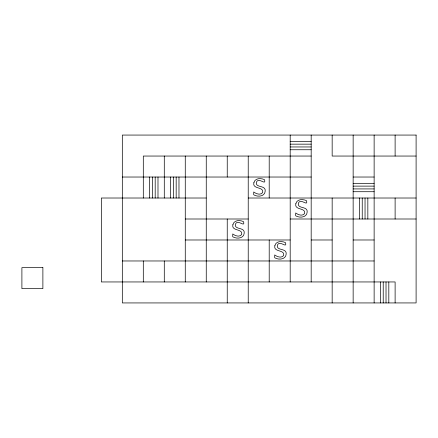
<?xml version="1.0" encoding="UTF-8"?>
<svg xmlns="http://www.w3.org/2000/svg" width="438" height="438" viewBox="0 0 438 438"><rect width="100%" height="100%" fill="white"/><g stroke="black" fill="none" stroke-linecap="round" stroke-linejoin="round"><path stroke-width="0.66" d="M290.191 141.359L311.177 141.359M290.191 144.157L311.177 144.157M290.191 146.954L311.177 146.954M290.191 149.752L311.177 149.752M311.177 156.048L143.303 156.048L143.303 198.014M416.1 156.048L332.163 156.048L332.163 135.063M122.317 177.029L311.177 177.029M353.148 177.029L374.129 177.029M353.148 183.325L374.129 183.325M353.148 186.123L374.129 186.123M353.148 188.92L374.129 188.92M353.148 191.718L374.129 191.718M206.254 198.014L101.331 198.014L101.331 281.952L395.114 281.952L395.114 302.937M248.226 198.014L416.1 198.014M185.269 219L248.226 219M290.191 219L416.1 219M185.269 239.986L290.191 239.986M311.177 239.986L332.163 239.986M353.148 239.986L374.129 239.986M122.317 260.971L374.129 260.971M395.114 135.063L395.114 156.048M395.114 198.014L395.114 219M388.818 281.952L388.818 302.937M386.02 281.952L386.02 302.937M383.223 281.952L383.223 302.937M380.425 281.952L380.425 302.937M374.129 135.063L374.129 302.937M367.838 198.014L367.838 219M365.04 198.014L365.04 219M362.242 198.014L362.242 219M359.439 198.014L359.439 219M353.148 135.063L353.148 302.937M332.163 198.014L332.163 302.937M311.177 135.063L311.177 281.952M290.191 135.063L290.191 281.952M269.206 156.048L269.206 198.014M269.206 239.986L269.206 281.952M248.226 156.048L248.226 302.937M227.24 156.048L227.24 177.029M227.24 219L227.24 302.937M206.254 156.048L206.254 281.952M185.269 156.048L185.269 281.952M178.978 177.029L178.978 198.014M176.175 177.029L176.175 198.014M173.377 177.029L173.377 198.014M170.579 177.029L170.579 198.014M164.288 156.048L164.288 198.014M164.288 260.971L164.288 281.952M157.992 177.029L157.992 198.014M155.194 177.029L155.194 198.014M152.397 177.029L152.397 198.014M149.599 177.029L149.599 198.014M143.303 260.971L143.303 281.952M232.956 224.437C230.897 231.576 243.101 228.297 241.65 234.478L240.402 235.721L238.119 236.153L235.409 235.584L232.731 233.963L232.731 236.777C236.564 239.137 244.059 238.677 244.223 232.978C244.897 226.747 233.952 230.153 235.436 224.108C237.757 218.754 245.324 228.116 243.566 221.677C240.101 219.92 234.177 219.914 232.956 224.437M253.941 182.471C251.883 189.61 264.087 186.325 262.63 192.506L261.387 193.749L259.104 194.187L256.394 193.612L253.717 191.997L253.717 194.811C257.544 197.166 265.045 196.706 265.209 191.012C265.882 184.781 254.938 188.187 256.416 182.137C258.743 176.788 266.309 186.15 264.552 179.711C261.086 177.954 255.162 177.943 253.941 182.471M274.927 245.422C272.869 252.562 285.072 249.277 283.616 255.464L282.368 256.701L280.09 257.139L277.38 256.569L274.703 254.949L274.703 257.763C278.53 260.117 286.03 259.663 286.195 253.963C286.868 247.733 275.924 251.138 277.402 245.094C279.729 239.739 287.29 249.102 285.532 242.663C282.072 240.905 276.148 240.895 274.927 245.422M295.907 203.451C293.854 210.59 306.053 207.311 304.602 213.492L303.353 214.735L301.076 215.173L298.36 214.598L295.683 212.983L295.683 215.797C299.515 218.151 307.016 217.691 307.175 211.992C307.848 205.761 296.909 209.167 298.387 203.123C300.714 197.773 308.275 207.13 306.518 200.692C303.052 198.94 297.134 198.929 295.907 203.451M416.1 135.063L122.317 135.063L122.317 302.937L416.1 302.937L416.1 135.063M42.886 267.651L21.9 267.651L21.9 288.637L42.886 288.637L42.886 267.651"/></g></svg>
